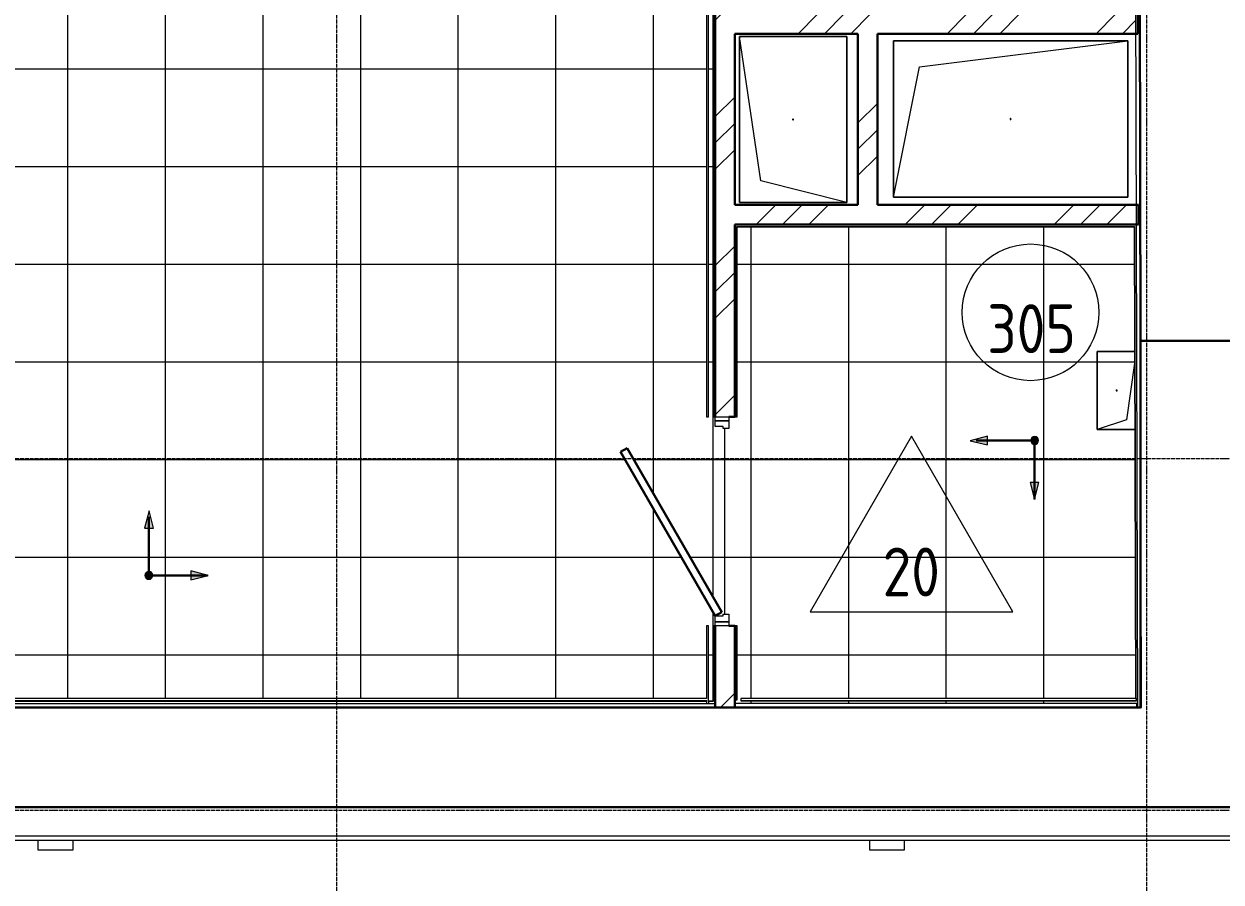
# Model space of a CAD drawing. Header units: millimetres. Extents: x -11798 to 72626, y -32713 to 44110.
# Drawn here: x 1397 to 7530, y -373 to 4021 of the extents above; entities that cross this region are included whole.
import ezdxf

# ---------------------------------------------------------------- set-up
doc = ezdxf.new("R2010")
doc.units = ezdxf.units.MM
doc.linetypes.add('ADSK_Линия сетки', pattern=[25, 20, -2.5, 0, -2.5])
for name, color, linetype, lineweight in [('Двери', 7, 'Continuous', 9), ('Марки', 7, 'Continuous', 20), ('Марки помещений', 7, 'Continuous', 20), ('Обобщенные модели', 7, 'Continuous', 18), ('Оси', 7, 'Continuous', 9), ('Перекрытие', 7, 'Continuous', 18), ('Перекрытие штриховка', 7, 'Continuous', 18), ('Стены внутренние', 7, 'Continuous', 18), ('Стены несущие', 7, 'Continuous', 30), ('Стены отделка', 7, 'Continuous', 30), ('Стены штриховка', 7, 'Continuous', 9), ('Узлы', 7, 'Continuous', 18)]:
    doc.layers.add(name, color=color, linetype=linetype, lineweight=lineweight)
doc.layers.add('Линии', color=7, linetype='Continuous', lineweight=9, true_color=0x00a600)
doc.styles.add('GOST Common_2', font='GOST_Common.ttf', dxfattribs={"width": 0.9, "height": 250})
pattern_1 = [(45, (0, 0), (-381.66, 381.66), []), (45, (134.94, 0), (0, 763.32), []), (45, (-134.94, 0), (0, 763.322), [])]

# ---------------------------------------------------------------- blocks, each defined once
blk = doc.blocks.new('GM_Отверстие прямоугольное _в плите_ - Отверстие-V45-План полов 3-го этажа')
at = {"layer": 'Обобщенные модели'}
for p, q in [((-92.4, 200), (100, 200)), ((100, 200), (-92.4, 200)), ((-50, 150), (100, 200)), ((100, 200), (100, -200)), ((100, -200), (100, 200)), ((-91.4, -140.1), (-50, 150)), ((100, -200), (-91.3, -200)), ((-91.3, -200), (100, -200))]:
    blk.add_line(p, q, dxfattribs=at)
for start, end in [(360, 180), (180, 360), (60, 165), (300, 360), (195, 270)]:
    blk.add_arc((0, 0), 2.5, start, end, dxfattribs=at)
blk = doc.blocks.new('AC_Дверь_Однопольная_Стальная - 1000х2100Н Д35п-металлическая-7236750-План полов 3-го этажа')
at = {"layer": 'Двери', "lineweight": 30}
for p, q in [((-485, 50), (355, 535)), ((375, 500.4), (-465, 15.4)), ((355, 535), (375, 500.4)), ((-465, 15.4), (-485, 50))]:
    blk.add_line(p, q, dxfattribs=at)
at = {"layer": 'Двери'}
for p, q in [((-535, 50), (-515, 50)), ((-535, -20), (-535, 50)), ((-515, 50), (-485, 50)), ((-515, -20), (-515, 50)), ((-515, 50), (-515, -20)), ((-485, 50), (-485, 10)), ((-485, 10), (-475, 10)), ((-475, 10), (-475, -20)), ((475, 10), (485, 10)), ((475, -20), (475, 10)), ((485, 50), (515, 50)), ((485, 10), (485, 50)), ((515, 50), (515, -20)), ((515, 50), (535, 50)), ((515, -20), (515, 50)), ((535, 50), (535, -20)), ((-515, -20), (-535, -20)), ((-475, -20), (-515, -20)), ((515, -20), (475, -20)), ((535, -20), (515, -20))]:
    blk.add_line(p, q, dxfattribs=at)
blk = doc.blocks.new('GM_Отверстие прямоугольное _в плите_ - Отверстие-7236357-План полов 3-го этажа')
at = {"layer": 'Обобщенные модели'}
for p, q in [((-425, -275), (-425, 275)), ((-425, 275), (425, 275)), ((425, 275), (-425, 275)), ((-425, 275), (-425, -275)), ((-315, 165), (425, 275)), ((425, 275), (425, -275)), ((425, -275), (425, 275)), ((-425, -275), (-315, 165)), ((425, -275), (-425, -275)), ((-425, -275), (425, -275))]:
    blk.add_line(p, q, dxfattribs=at)
for start, end in [(360, 180), (180, 360), (60, 165), (300, 360), (195, 270)]:
    blk.add_arc((0, 0), 2.5, start, end, dxfattribs=at)
blk = doc.blocks.new('GM_Отверстие прямоугольное _в плите_ - Отверстие-7254743-План полов 3-го этажа')
at = {"layer": 'Обобщенные модели'}
for p, q in [((-600, -400), (-600, 400)), ((-600, 400), (600, 400)), ((600, 400), (-600, 400)), ((-600, 400), (-600, -400)), ((-466.7, 266.7), (600, 400)), ((600, 400), (600, -400)), ((600, -400), (600, 400)), ((-600, -400), (-466.7, 266.7)), ((600, -400), (-600, -400)), ((-600, -400), (600, -400))]:
    blk.add_line(p, q, dxfattribs=at)
for start, end in [(360, 180), (180, 360), (60, 165), (300, 360), (195, 270)]:
    blk.add_arc((0, 0), 2.5, start, end, dxfattribs=at)
blk = doc.blocks.new('ADSK_Марка_Помещение_ОдноЗначение - Номер-159740-План полов 3-го этажа')
at = {"layer": 'Марки помещений'}
blk.add_circle((0, 0), 3.5, dxfattribs=at)
blk = doc.blocks.new('ADSK_Марка_ПерекрытиеПол - Экземпляр_Отделка пола-158379-План полов 3-го этажа')
at = {"layer": 'Марки', "color": 1, "true_color": 0xff0000}
for p, q in [((0, 9), (-5.196, 0)), ((5.196, 0), (0, 9)), ((-5.196, 0), (5.196, 0))]:
    blk.add_line(p, q, dxfattribs=at)

msp = doc.modelspace()

# ---------------------------------------------------------------- hatches: boundary and pattern name
at = {"layer": 'Перекрытие штриховка', "lineweight": 9, "true_color": 0x787878}
h = msp.add_hatch(dxfattribs=at)
h.set_pattern_fill('FP_19', color=8, style=0, pattern_type=2)
h.set_pattern_definition([(270, (1122.2, 35290.47), (500, 3e-14), []), (0, (1122.2, 35290.47), (0, 500), [])])
h.paths.add_polyline_path([(4928.531, 551.098), (4926.531, 553.098), (4926.531, 551.098)])
h.paths.add_polyline_path([(221.103, 553.098), (239.105, 553.098), (239.074, 556.098), (221.073, 556.098)])
h.paths.add_polyline_path([(4893.531, 553.098), (4893.531, 556.098), (351.865, 556.098), (351.865, 553.098), (3974.858, 553.098)])
h.paths.add_polyline_path([(249.229, 553.098), (339.865, 553.098), (339.865, 556.098), (249.074, 556.098), (249.105, 553.098)])
h.paths.add_polyline_path([(4903.531, 553.098), (4926.531, 553.098), (4926.531, 939.308), (4938.531, 939.308), (4938.531, 989.308), (4978.531, 989.308), (4978.531, 999.308), (4988.531, 999.308), (4988.531, 1949.308), (4978.531, 1949.308), (4978.531, 1959.308), (4938.531, 1959.308), (4938.531, 2009.308), (4926.531, 2009.308), (4926.531, 5581.56), (4938.531, 5581.56), (4938.531, 5631.56), (4978.531, 5631.56), (4978.531, 5641.56), (4988.531, 5641.56), (4988.531, 6451.56), (4978.531, 6451.56), (4978.531, 6461.56), (4938.531, 6461.56), (4938.531, 6511.56), (4926.531, 6511.56), (4926.531, 8703.542), (4903.531, 8703.542), (4903.531, 6511.56), (4893.531, 6511.56), (4893.531, 8703.542), (1192.865, 8703.542), (1192.865, 7405), (1190.865, 7405), (1190.865, 7403), (351.865, 7403), (351.865, 566.098), (4893.531, 566.098), (4893.531, 939.308), (4903.531, 939.308), (4903.531, 556.098)])
h.paths.add_polyline_path([(220.969, 566.098), (238.97, 566.098), (226.665, 1767.654), (339.865, 1767.654), (339.865, 2802.499), (215.874, 2802.499), (188.743, 5439.534), (339.865, 5439.534), (339.865, 6467.445), (163.023, 6467.445), (153.34, 7403), (150.361, 7403), (160.229, 6459.445), (332.891, 6458.772), (332.891, 6457.445), (334.891, 6457.445), (334.891, 5449.534), (332.891, 5449.534), (332.887, 5447.534), (170.556, 5447.534), (197.955, 2794.499), (332.429, 2794.499), (332.429, 2792.499), (334.429, 2792.499), (334.429, 1777.654), (332.429, 1777.654), (332.429, 1775.654), (208.477, 1775.654), (219.227, 734.765)])
h.paths.add_polyline_path([(248.971, 566.098), (339.865, 566.098), (339.865, 1757.654), (236.665, 1757.654), (245.031, 947.584)])
h.paths.add_polyline_path([(4938.531, 989.308), (4453.531, 1829.353), (4488.172, 1849.353), (4973.172, 1009.308), (4963.89, 1003.949)])
h.paths.add_polyline_path([(4893.531, 2009.308), (4893.531, 5581.56), (4903.531, 5581.56), (4903.531, 2009.308)])
h.paths.add_polyline_path([(291.36, 2812.499), (339.865, 2812.499), (339.865, 5429.534), (198.743, 5429.534), (225.771, 2812.499)])
h.paths.add_polyline_path([(4938.531, 5631.56), (4523.531, 6350.362), (4558.172, 6370.362), (4973.172, 5651.56), (4963.89, 5646.201)])
h.paths.add_polyline_path([(172.92, 6477.445), (339.865, 6477.445), (339.865, 7403), (163.361, 7403), (167.573, 6995.182)])
h.paths.add_polyline_path([(149.556, 7403), (149.556, 7403.796), (148.34, 7405), (148.36, 7403)])
h = msp.add_hatch(dxfattribs=at)
h.set_pattern_fill('FP_58', color=8, style=0, pattern_type=2)
h.set_pattern_definition([(0, (5122.2, 1790.47), (0, 500), []), (90, (5122.2, 1790.47), (-500, 3e-14), [])])
h.paths.add_polyline_path([(7084.551, 2982), (7086.551, 2982), (7086.545, 2984)])
h.paths.add_polyline_path([(7098.134, 521.098), (7103.207, 521.771), (7103.087, 566.098), (7097.132, 566.098), (7096.551, 554.098), (5069.531, 554.098), (5070.11, 566.098), (7091.087, 566.098), (7084.551, 2982), (5050.531, 2982), (5050.531, 2009.308), (5008.531, 2009.308), (5008.531, 1949.308), (4988.531, 1949.308), (4988.531, 999.308), (5008.531, 999.308), (5008.531, 939.308), (5050.531, 939.308), (5050.531, 560.098), (5038.531, 560.098), (5038.531, 541.098), (7098.134, 541.098), (7098.134, 522.797)])
h.paths.add_polyline_path([(6993.75, 2142.193), (6992.959, 2144.358), (6994.353, 2146.773), (6997.5, 2144.358), (6996.379, 2143.711)])
at = {"layer": 'Стены внутренние', "lineweight": 9}
h = msp.add_hatch(dxfattribs=at)
h.set_pattern_fill('FP_1', color=256, style=0, pattern_type=2)
h.set_pattern_definition(pattern_1)
h.paths.add_polyline_path([(5038.531, 3971.057), (7093.875, 3971.057), (7093.604, 4071.057), (4938.531, 4071.057), (4938.531, 3971.057), (4988.531, 3971.057)])
h = msp.add_hatch(dxfattribs=at)
h.set_pattern_fill('FP_1', color=256, style=0, pattern_type=2)
h.set_pattern_definition(pattern_1)
h.paths.add_polyline_path([(4985.18, 521.098), (5038.531, 521.098), (5038.531, 939.308), (4938.531, 939.308), (4938.531, 521.098), (4958.531, 521.098)])
h.paths.add_polyline_path([(5008.531, 2009.308), (5038.531, 2009.308), (5038.531, 3971.057), (4938.531, 3971.057), (4938.531, 2009.308), (4988.531, 2009.308)])
h = msp.add_hatch(dxfattribs=at)
h.set_pattern_fill('FP_1', color=256, style=0, pattern_type=2)
h.set_pattern_definition(pattern_1)
h.paths.add_polyline_path([(5669.531, 3094), (5769.531, 3094), (5769.531, 3971.057), (5669.531, 3971.057), (5669.531, 3963.563)])
h = msp.add_hatch(dxfattribs=at)
h.set_pattern_fill('FP_1', color=256, style=0, pattern_type=2)
h.set_pattern_definition(pattern_1)
h.paths.add_polyline_path([(7052.047, 2994), (7096.516, 2994.728), (7096.248, 3094), (5038.531, 3094), (5038.531, 2994), (7005.824, 2994)])
at = {"layer": 'Узлы', "true_color": 0xff0000}
for points in [[(6333.079, 1865.009), (6333.079, 1910.617), (6244.909, 1886.992)], [(6575.124, 1868.232), (6580.3, 1868.913), (6585.124, 1870.911), (6589.266, 1874.089), (6592.444, 1878.232), (6594.442, 1883.055), (6595.124, 1888.232), (6594.442, 1893.408), (6592.444, 1898.232), (6589.266, 1902.374), (6585.124, 1905.552), (6580.3, 1907.55), (6575.124, 1908.232), (6569.947, 1907.55), (6565.124, 1905.552), (6560.981, 1902.374), (6557.803, 1898.232), (6555.805, 1893.408), (6555.124, 1888.232), (6555.805, 1883.055), (6557.803, 1878.232), (6560.981, 1874.089), (6565.124, 1870.911), (6569.947, 1868.913)], [(6575.124, 1585.41), (6597.107, 1673.58), (6551.498, 1673.58), (6569.947, 1604.729)], [(2032.247, 1439.093), (2060.646, 1439.093), (2038.662, 1527.263), (2015.037, 1439.093), (2027.423, 1439.093)], [(2037.423, 1177.049), (2042.599, 1177.73), (2047.423, 1179.728), (2051.565, 1182.907), (2054.743, 1187.049), (2056.741, 1191.872), (2057.423, 1197.049), (2056.741, 1202.225), (2054.743, 1207.049), (2051.565, 1211.191), (2047.423, 1214.369), (2042.599, 1216.367), (2037.423, 1217.049), (2032.247, 1216.367), (2027.423, 1214.369), (2023.281, 1211.191), (2020.102, 1207.049), (2018.104, 1202.225), (2017.423, 1197.049), (2018.104, 1191.872), (2020.102, 1187.049), (2023.281, 1182.907), (2027.423, 1179.728), (2032.247, 1177.73)], [(2252.074, 1175.065), (2340.244, 1197.049), (2252.074, 1220.674), (2252.074, 1179.728)]]:
    msp.add_hatch(color=1, dxfattribs=at).paths.add_polyline_path(points)

# ---------------------------------------------------------------- linework, layer by layer
at = {"layer": 'Линии', "color": 1, "lineweight": 18, "true_color": 0xff0000}
for p, q in [((6333.079, 1910.617), (6244.909, 1886.992)), ((6333.079, 1865.009), (6333.079, 1910.617)), ((6244.909, 1886.992), (6333.079, 1865.009)), ((6551.498, 1673.58), (6575.124, 1585.41)), ((6597.107, 1673.58), (6551.498, 1673.58)), ((6575.124, 1585.41), (6597.107, 1673.58)), ((2038.662, 1527.263), (2015.037, 1439.093)), ((2060.646, 1439.093), (2038.662, 1527.263)), ((2015.037, 1439.093), (2060.646, 1439.093)), ((2252.074, 1220.674), (2252.074, 1175.065)), ((2340.244, 1197.049), (2252.074, 1220.674)), ((2252.074, 1175.065), (2340.244, 1197.049))]:
    msp.add_line(p, q, dxfattribs=at)
at = {"layer": 'Линии', "color": 1, "lineweight": 30, "true_color": 0xff0000}
for p, q in [((6575.124, 1888.232), (6275.124, 1888.232)), ((6575.124, 1888.232), (6575.124, 1588.232)), ((2037.423, 1197.049), (2037.423, 1497.049)), ((2037.423, 1197.049), (2337.423, 1197.049))]:
    msp.add_line(p, q, dxfattribs=at)
at = {"layer": 'Линии', "color": 1, "lineweight": 18, "true_color": 0xff0000}
for centre, start, end in [((6575.124, 1888.232), 360, 180), ((6575.124, 1888.232), 180, 0), ((2037.423, 1197.049), 0, 180), ((2037.423, 1197.049), 180, 360)]:
    msp.add_arc(centre, 20, start, end, dxfattribs=at)
at = {"layer": 'Оси', "linetype": 'ADSK_Линия сетки'}
for p, q in [((2999.565, -5665.072), (2999.565, 43356.344)), ((7149.565, -5665.072), (7149.565, 21097.974)), ((-10997.814, 1795), (50648.093, 1795)), ((-10997.814, -5), (50648.093, -5))]:
    msp.add_line(p, q, dxfattribs=at)
at = {"layer": 'Перекрытие'}
for p, q in [((4926.531, 2009.308), (4926.531, 1090.093)), ((4988.531, 999.308), (4988.531, 1949.308)), ((4926.531, 1010.093), (4926.531, 939.308))]:
    msp.add_line(p, q, dxfattribs=at)
at = {"layer": 'Стены несущие'}
for p, q in [((7100.598, 8878.232), (7118.134, 2396.746)), ((4938.531, 2009.308), (4938.531, 4071.057)), ((7103.875, 3971.057), (7103.875, 4071.057)), ((5038.531, 3971.057), (5669.531, 3971.057)), ((5038.531, 3094), (5038.531, 3971.057)), ((5669.531, 3971.057), (5669.531, 3094)), ((5769.531, 3971.057), (7103.875, 3971.057)), ((5769.531, 3094), (5769.531, 3971.057)), ((5669.531, 3094), (5038.531, 3094)), ((7106.248, 3094), (5769.531, 3094)), ((7106.248, 2994), (7106.248, 3094)), ((5038.531, 2994), (5038.531, 2009.308)), ((5038.531, 2994), (7106.248, 2994)), ((8014.013, 2398.232), (7118.134, 2398.232)), ((7118.134, 2398.232), (7118.134, 521.098)), ((7118.134, 2396.746), (7558.133, 2397.937)), ((5008.531, 2009.308), (5038.531, 2009.308)), ((4938.531, 939.308), (4938.531, 521.098)), ((5038.531, 939.308), (5008.531, 939.308)), ((5038.531, 521.098), (5038.531, 939.308)), ((7118.134, 521.098), (169.431, 521.098)), ((-338.149, 11.098), (7678.134, 11.098))]:
    msp.add_line(p, q, dxfattribs=at)
at = {"layer": 'Стены отделка', "lineweight": 9}
for p, q in [((7103.209, 521.058), (7080.544, 8898.238)), ((7123.209, 521.112), (7100.598, 8878.238)), ((4893.531, 5581.56), (4893.531, 2009.308)), ((4903.531, 2009.308), (4903.531, 5581.56)), ((4926.531, 5581.56), (4926.531, 2009.308)), ((5050.531, 2982), (7084.551, 2982)), ((5050.531, 2009.308), (5050.531, 2982)), ((7084.551, 2982), (7091.087, 566.098)), ((4893.531, 2009.308), (4903.531, 2009.308)), ((4926.531, 2009.308), (4938.531, 2009.308)), ((5038.531, 2009.308), (5050.531, 2009.308)), ((4903.531, 939.308), (4893.531, 939.308)), ((4893.531, 939.308), (4893.531, 566.098)), ((4903.531, 553.098), (4903.531, 939.308)), ((4938.531, 939.308), (4926.531, 939.308)), ((4926.531, 939.308), (4926.531, 553.098)), ((5050.531, 939.308), (5038.531, 939.308)), ((5050.531, 560.098), (5050.531, 939.308)), ((4893.531, 566.098), (208.969, 566.098)), ((209.072, 556.098), (4893.531, 556.098)), ((4893.531, 553.098), (209.103, 553.098)), ((4893.531, 556.098), (4893.531, 553.098)), ((4926.531, 553.098), (4903.531, 553.098)), ((5038.531, 560.098), (5050.531, 560.098)), ((7091.087, 566.098), (5069.531, 566.098)), ((5069.531, 566.098), (5069.531, 554.098)), ((5069.531, 554.098), (7097.132, 554.098)), ((7097.132, 554.098), (7097.132, 566.098)), ((7097.132, 566.098), (7103.087, 566.098)), ((249.229, 541.098), (4938.531, 541.098)), ((7098.134, 541.098), (5038.531, 541.098)), ((7098.134, 521.098), (7098.134, 541.098)), ((7103.209, 521.058), (7123.209, 521.112)), ((-507.343, -158.902), (7848.134, -158.902)), ((7828.134, -138.902), (-487.438, -138.902)), ((1468.657, -158.902), (1468.657, -208.902)), ((1648.655, -208.902), (1648.655, -158.902)), ((5728.666, -158.902), (5728.666, -208.902)), ((5908.637, -208.902), (5908.637, -158.902)), ((1468.657, -208.902), (1648.655, -208.902)), ((5728.666, -208.902), (5908.637, -208.902))]:
    msp.add_line(p, q, dxfattribs=at)
at = {"layer": 'Стены штриховка'}
for p, q in [((4928.531, 5581.56), (4928.531, 2009.308)), ((5048.531, 2984), (7086.545, 2984)), ((5048.531, 2009.308), (5048.531, 2984)), ((7086.545, 2984), (7093.087, 566.098)), ((4928.531, 939.308), (4928.531, 551.098)), ((5048.531, 560.098), (5048.531, 939.308)), ((4893.531, 553.098), (4893.531, 541.098)), ((4903.531, 553.098), (4903.531, 541.098)), ((5069.531, 556.098), (7097.132, 556.098)), ((7091.087, 566.098), (7093.087, 566.098)), ((4893.531, 551.098), (209.124, 551.098)), ((4928.531, 551.098), (4903.531, 551.098))]:
    msp.add_line(p, q, dxfattribs=at)

# ---------------------------------------------------------------- block references
at = {"layer": 'Двери', "color": 8, "true_color": 0x7f7f7f, "rotation": 90.00000000000011}
msp.add_blockref('AC_Дверь_Однопольная_Стальная - 1000х2100Н Д35п-металлическая-7236750-План полов 3-го этажа', (4988.531, 1474.308), dxfattribs=at)
at = {"layer": 'Марки', "color": 1, "true_color": 0xff0000, "xscale": 99.99999999999993, "yscale": 99.99999999999993, "zscale": 99.99999999999993}
msp.add_blockref('ADSK_Марка_ПерекрытиеПол - Экземпляр_Отделка пола-158379-План полов 3-го этажа', (5943.924, 1010.309), dxfattribs=at)
at = {"layer": 'Марки помещений', "xscale": 99.99999999999993, "yscale": 99.99999999999993, "zscale": 99.99999999999993}
msp.add_blockref('ADSK_Марка_Помещение_ОдноЗначение - Номер-159740-План полов 3-го этажа', (6554.136, 2544.261), dxfattribs=at)
at = {"layer": 'Обобщенные модели'}
for name, p, rotation in [('GM_Отверстие прямоугольное _в плите_ - Отверстие-7236357-План полов 3-го этажа', (5337.531, 3532.523), 89.99999999999955), ('GM_Отверстие прямоугольное _в плите_ - Отверстие-V45-План полов 3-го этажа', (6995, 2144.358), 180)]:
    msp.add_blockref(name, p, dxfattribs=dict(at, rotation=rotation))
msp.add_blockref('GM_Отверстие прямоугольное _в плите_ - Отверстие-7254743-План полов 3-го этажа', (6452.047, 3534), dxfattribs=at)

# ---------------------------------------------------------------- texts
at = {"layer": 'Марки', "color": 1, "lineweight": 9, "true_color": 0xff0000, "insert": (5942.892, 1214.735), "char_height": 250, "width": 327.6, "attachment_point": 5, "line_spacing_factor": 1.022766, "style": 'GOST Common_2'}
msp.add_mtext('\\pxqc,t1.44,2.88,4.32,5.76,7.2,8.64,10.08,11.52,12.96,14.4,15.84,17.28,18.72,20.16,21.6,23.04,24.48,25.92,27.36,28.8,30.24,31.68,33.12,34.56,36,37.44,38.88,40.32,41.76,43.2,44.64,46.08;{20}', dxfattribs=at)
at = {"layer": 'Марки помещений', "lineweight": 9, "insert": (6559.078, 2460.679), "char_height": 250, "width": 488.7, "attachment_point": 5, "line_spacing_factor": 1.022766, "style": 'GOST Common_2'}
msp.add_mtext('\\pxqc,t1.8,3.6,5.4,7.2,9,10.8,12.6,14.4,16.2,18,19.8,21.6,23.4,25.2,27,28.8,30.6,32.4,34.2,36,37.8,39.6,41.4,43.2,45,46.8,48.6,50.4,52.2,54,55.8,57.6;{305}', dxfattribs=at)

doc.saveas('drawing.dxf')
